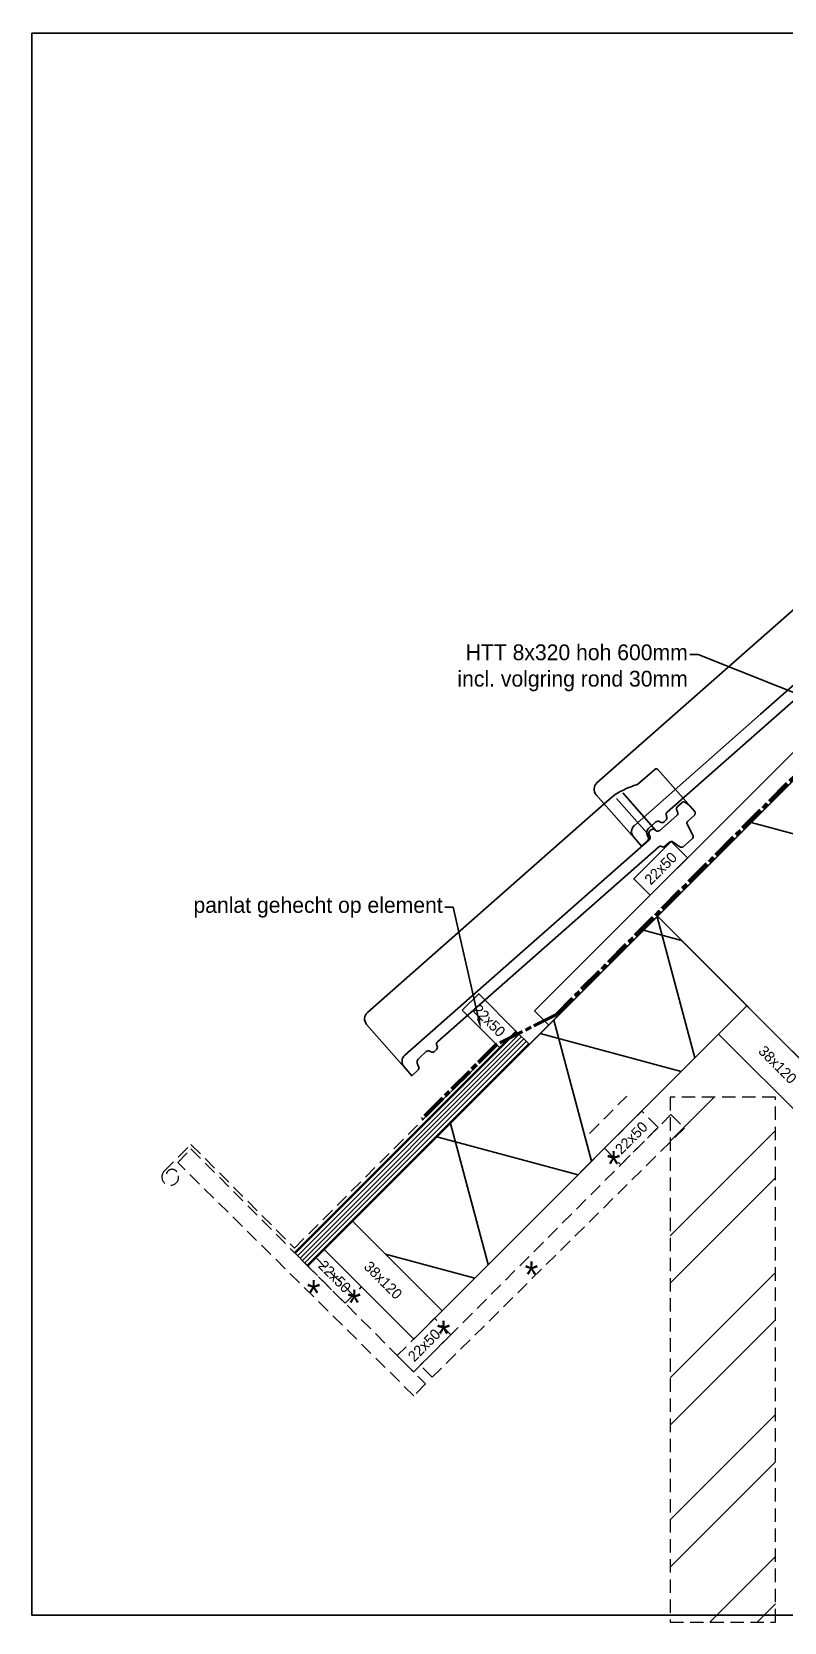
# Model space of a CAD drawing. Header units: millimetres. Extents: x -109306 to 269542, y -22401 to 197206.
# Drawn here: x 261542 to 262256, y -15980 to -14472 of the extents above; entities that cross this region are included whole.
import ezdxf
from ezdxf import colors
from ezdxf.entities.mleader import LeaderData, LeaderLine
from ezdxf.enums import TextEntityAlignment as Align
from ezdxf.math import Vec2, Vec3

# ---------------------------------------------------------------- set-up
doc = ezdxf.new("R2010")
doc.units = ezdxf.units.MM
for name, pattern in [('ACAD_ISO08W100', [36, 24, -3, 6, -3]), ('DASHED', [19.049999999999997, 12.7, -6.35]), ('DASHED2', [9.524999999999999, 6.349999999999999, -3.174999999999999])]:
    doc.linetypes.add(name, pattern=pattern)
doc.layers.add('EHP Dampopen folie', color=5, linetype='ACAD_ISO08W100', lineweight=60)
doc.layers.add('EHP Derden', color=8, linetype='DASHED', lineweight=13)
doc.layers.add('EHP Hulplijnen tekst niet printen', color=4, linetype='Continuous', plot=False)
doc.layers.add('EHP Tekst', color=1, linetype='Continuous')
doc.styles.get("Standard").update_dxf_attribs({"font": ''})
doc.styles.get('Standard').set_extended_font_data('Century Gothic')

# ---------------------------------------------------------------- blocks, each defined once
blk = doc.blocks.new('*U717')
h = blk.add_hatch()
h.set_pattern_fill('ISOLATIE', color=256, scale=244.9999999999976, angle=45.00000008545901, style=0, pattern_type=2)
h.set_pattern_definition([(105.000000085459, (3.151238372976855e-12, -3.151238363576451e-12), (-236.6518273462399, -63.4106664030929), []), (165.000000085459, (3.151238372976855e-12, -3.151238363576451e-12), (-63.41066569714108, -236.651827535399), [])])
h.paths.add_polyline_path([(664.1119573664706, 1010.594282645771), (-173.2411616490988, 173.2411611323061), (0, 0), (733.2032862226638, 733.2032884098647), (733.2032859590124, 1010.59428264576)])
blk.add_lwpolyline([(664.1119573664706, 1010.594282645771), (-173.2411616490988, 173.2411611323061), (0, 0), (0, 0), (733.2032862226638, 733.2032884098647), (733.2032859590124, 1010.59428264576)], close=True)
blk = doc.blocks.new('*U733')
h = blk.add_hatch()
h.set_pattern_fill('ANSI32', color=0, scale=10)
h.set_pattern_definition([(45, (0, -2.184420090033257), (-67.35192090801866, 67.35192090801866), []), (45, (44.90130000000001, -2.184420090033257), (-67.35192090801866, 67.35192090801866), [])])
h.paths.add_polyline_path([(-7.105427357601002e-15, 0), (100, 5.684341886080801e-14), (100, 497.8155799099667), (0, 497.8155799099667)])
at = {"color": 0}
blk.add_lwpolyline([(0, 0), (100, 0), (100, 497.8155799099667), (0, 497.8155799099667)], close=True, dxfattribs=at)
blk = doc.blocks.new('*U764')
h = blk.add_hatch()
h.set_pattern_fill('ANSI31', color=256, angle=135)
h.set_pattern_definition([(180, (147.1513658581203, 0), (-6.661338147750939e-16, -3.175), [])])
h.paths.add_polyline_path([(0, 18), (0, 1.77635683940025e-15), (297.1513658581203, 1.77635683940025e-15), (297.1513658581203, 18)])
blk.add_lwpolyline([(0, 0), (297.1513658581203, 0), (297.1513658581203, 18), (0, 18)], close=True)
blk = doc.blocks.new('BNOVH000B$2')
at = {"color": 1, "linetype": 'Continuous', "ltscale": 400}
blk.add_lwpolyline([(-4.607633, -72.63407099999999), (-0.507161, -7.984014999999999, -0.414214), (7.983656, -0.505826), (306.765381, -19.461395)], format="xyb", dxfattribs=at)
at = {"color": 1, "linetype": 'DASHED2', "ltscale": 400}
blk.add_lwpolyline([(306.765381, -19.461395), (318.913177, -20.232227, -0.063748), (342.582732, -28.872767), (363.816071, -30.219614, -0.414214), (365.685305, -32.342388), (362.930328, -75.772003)], format="xyb", dxfattribs=at)
for points in [[(315.653687, -71.612961), (318.674286, -24.001543)], [(323.528778, -72.112488), (326.549377, -24.501074)]]:
    blk.add_lwpolyline(points, dxfattribs=at)
at = {"color": 7, "linetype": 'Continuous', "ltscale": 400}
for points in [[(162.939163, -75.24762), (35.388271, -67.155594, 0.346419), (32.332868, -69.26175699999999), (32.208397, -69.663368, -0.34642), (29.152066, -71.76974), (26.880663, -71.62571700000001, -0.346418), (24.116321, -69.149877), (24.043949, -68.736298, 0.346419), (21.27807, -66.260763), (12.150923, -65.681381, 0.339449), (6.694334, -69.342673), (6.107766000000001, -71.08606, -0.339452), (3.074921, -73.12224300000001), (-4.607633, -72.63407099999999), (-3.911165, -61.656105, -0.414214), (4.57868, -54.17960799999999), (163.721054, -64.275009)], [(163.721054, -64.275009), (312.597626, -73.719734, 0.34642), (315.65294, -71.612962), (316.081909, -70.22963, -0.346418), (319.137209, -68.122364), (320.513977, -68.210251, -0.346419), (323.278875, -70.685866), (323.528778, -72.112488, 0.34642), (326.293636, -74.589384), (347.527344, -75.935265, 0.34642), (350.582755, -73.829089), (351.011627, -72.44516, -0.346409), (354.067276, -70.339005), (359.435699, -70.67935200000001, -0.346429), (362.200625, -73.155084), (362.653351, -75.73613), (362.783844, -78.09605400000001), (362.351929, -84.892128, -0.414214), (359.167991, -87.69696), (350.891724, -87.171593, 0.346418), (348.683398, -88.693428), (345.226959, -99.860466, -0.34642), (342.170061, -101.96707), (331.379486, -101.282631, -0.345772), (328.614772, -98.812945), (327.279694, -91.291748, 0.345782), (324.515422, -88.822875), (318.587646, -88.446442, -0.348737), (316.607744, -86.658449, 0.348633), (314.626961, -84.870368), (162.939163, -75.24762)]]:
    blk.add_lwpolyline(points, format="xyb", dxfattribs=at)
blk = doc.blocks.new('*U835')
blk.add_lwpolyline([(-8.850390053415123e-24, -5.080902730213237e-25), (84.85281374238403, -84.8528137423874), (111.7228714274734, -57.98275605729911), (26.87005768508935, 26.87005768508828)], close=True)
at = {"color": 1, "flags": 8}
blk.add_attdef('38X120', text='', height=10, rotation=314.9999999999989, dxfattribs=at).set_placement((55.86143328883006, -28.991380453556), align=Align.MIDDLE_CENTER)
blk = doc.blocks.new('*U801')
blk.add_lwpolyline([(-4.679240163218398e-24, -4.679240163218213e-24), (35.35533905932669, -35.35533905932809), (50.91168824543104, -19.79898987322434), (15.55634918610436, 15.55634918610374)], close=True)
at = {"color": 1, "flags": 8}
blk.add_attdef('22X50', text='', height=10, rotation=314.9999999999989, dxfattribs=at).set_placement((25.45584457970964, -9.899495348192925), align=Align.MIDDLE_CENTER)
blk = doc.blocks.new('*U802')
blk.add_lwpolyline([(4.679240163218398e-24, -4.679240163218215e-24), (35.3553390593267, 35.35533905932809), (19.79898987322235, 50.91168824543184), (-15.55634918610436, 15.55634918610375)], close=True)
at = {"color": 1, "flags": 8}
blk.add_attdef('22X50', text='', height=10, rotation=45.00000000000112, dxfattribs=at).set_placement((9.899495348191927, 25.45584457971004), align=Align.MIDDLE_CENTER)
blk = doc.blocks.new('*U803')
blk.add_lwpolyline([(4.679240163218398e-24, -4.679240163218215e-24), (35.3553390593267, 35.35533905932809), (19.79898987322235, 50.91168824543184), (-15.55634918610436, 15.55634918610375)], close=True)
at = {"color": 1, "flags": 8}
blk.add_attdef('22X50', text='', height=10, rotation=45.00000000000112, dxfattribs=at).set_placement((9.899495348191927, 25.45584457971004), align=Align.MIDDLE_CENTER)
blk = doc.blocks.new('*U830')
h = blk.add_hatch()
h.set_pattern_fill('ISOLATIE', color=256, scale=119.9999995648905, angle=45.00000008545901, style=0, pattern_type=2)
h.set_pattern_definition([(105.000000085459, (1.543463687290174e-12, -1.543463682685895e-12), (-115.91109868808, -31.05828547257404), []), (165.000000085459, (1.543463687290174e-12, -1.543463682685895e-12), (-31.05828512680172, -115.9110987807294), [])])
h.paths.add_polyline_path([(204.3661303274297, 374.0717580596286), (-84.85281356127831, 84.85281330815538), (0, 0), (289.218936720129, 289.218937582891), (246.7925296488216, 331.6453431283806)])
blk.add_lwpolyline([(204.3661303274297, 374.0717580596286), (-84.85281356127831, 84.85281330815538), (0, 0), (0, 0), (289.218936720129, 289.218937582891), (246.7925296488216, 331.6453431283806)], close=True)
blk = doc.blocks.new('*U836')
blk.add_lwpolyline([(-2.664535250249986e-15, 4.440892099008716e-15), (-84.852813742384, 84.85281374238745), (-111.7228714274734, 57.98275605729919), (-26.87005768508937, -26.87005768508827)], close=True)
at = {"color": 1, "flags": 8}
blk.add_attdef('38X120', text='', height=10, rotation=314.9999999999988, dxfattribs=at).set_placement((-55.70708528747964, 29.02996745389366), align=Align.MIDDLE_CENTER)

msp = doc.modelspace()

# ---------------------------------------------------------------- linework, layer by layer
for p, q in [((262018.768423901, -15400.79748171652), (262945.8801730989, -14473.6857325186)), ((261819.2572797817, -15627.17868352094), (262922.7502531654, -14523.68571013719)), ((261904.1609189994, -15711.98067178793), (262220.249913836, -15395.89167695132)), ((262018.768423901, -15400.79748171652), (262032.2034527435, -15414.23251055906))]:
    msp.add_line(p, q)
at = {"layer": 'EHP Dampopen folie'}
msp.add_lwpolyline([(262972.7502052984, -14473.68572839096), (262971.3359917339, -14472.2715148307), (262039.571877148, -15404.03562941671), (261982.7112016638, -15432.62320985767), (261982.62264205, -15432.71176947143), (261982.7112016638, -15432.62320985767), (261912.0005235451, -15503.33388797633)], dxfattribs=at)
at = {"layer": 'EHP Derden'}
for p, q in [((262070.9678246928, -15516.88949412049), (262106.3231638474, -15481.53415496591)), ((261811.4791057146, -15634.95685791339), (261846.8344448692, -15670.31219706799))]:
    msp.add_line(p, q, dxfattribs=at)
msp.add_lwpolyline([(261670.6142460555, -15559.87323263646, -1.022529684546861), (261679.4771618947, -15553.26869545288, -2.162678989609885), (261667.378254725, -15552.78480776509), (261692.8340988477, -15527.32896364237), (261791.0558543743, -15625.68162444383), (261981.2917646608, -15435.44571415737), (261981.2917646608, -15435.44571415737), (261981.2917646608, -15435.44571415737), (261981.2917646608, -15435.44571415737)], format="xyb", dxfattribs=at)
for points in [[(261921.7444784699, -15748.13725174485), (261910.4307697804, -15736.82354305533), (262148.17407192, -15499.08024091572), (262160.9019939814, -15511.80816297707)], [(261915.3786328995, -15754.41273513054), (261904.250373275, -15765.69640824438), (261680.2273868818, -15544.41959302062), (261692.8340988477, -15531.57160432949)]]:
    msp.add_lwpolyline(points, close=True, dxfattribs=at)
at = {"layer": 'EHP Hulplijnen tekst niet printen'}
msp.add_lwpolyline([(261541.8409567625, -14473.68572610809), (263541.840655422, -14473.68572610809), (263541.840655422, -15973.68571925943), (261541.8409567625, -15973.68571925943)], close=True, dxfattribs=at)

# ---------------------------------------------------------------- block references
for name, p in [('*U717', (262308.638247932, -15484.28001103674)), ('*U830', (261931.0309766845, -15685.11061410284))]:
    msp.add_blockref(name, p)
for name, p, rotation in [('BNOVH000B$2', (262072.0108221387, -15189.7582337261), 44.99999999999994), ('BNOVH000B$2', (261854.2219335333, -15407.54712233155), 44.99999999999994), ('*U764', (261803.7517562337, -15642.68420739434), 44.99999999999849)]:
    msp.add_blockref(name, p, dxfattribs=dict(rotation=rotation))
ref = msp.add_blockref('*U803', (262128.5108234922, -15291.0550821253))
ref.add_attrib('22X50', '22x50', dxfattribs={"color": 1, "height": 10, "rotation": 45}).set_placement((262138.4103188404, -15265.59923754559), align=Align.MIDDLE_CENTER)
ref = msp.add_blockref('*U801', (261950.229891764, -15400.03954962265))
ref.add_attrib('22X50', '22x50', dxfattribs={"color": 1, "height": 10, "rotation": 315.0000000001106}).set_placement((261975.6857363437, -15409.93904497084), align=Align.MIDDLE_CENTER)
ref = msp.add_blockref('*U836', (262305.1027271471, -15480.74449026232))
ref.add_attrib('38X120', '38x120', dxfattribs={"color": 1, "height": 10, "rotation": 315}).set_placement((262249.3956418596, -15451.71452280844), align=Align.MIDDLE_CENTER)
ref = msp.add_blockref('*U835', (261819.308105257, -15627.12785804554))
ref.add_attrib('38X120', '38x120', dxfattribs={"color": 1, "height": 10, "rotation": 315.0000000001106}).set_placement((261875.1695385459, -15656.11923849909), align=Align.MIDDLE_CENTER)
at = {"layer": 'EHP Derden'}
msp.add_blockref('*U733', (262147.425030619, -15980.41478689994), dxfattribs=at)
ref = msp.add_blockref('*U802', (262100.6663217993, -15546.58799103645), dxfattribs=at)
ref.add_attrib('22X50', '22x50', dxfattribs={"layer": '0', "color": 1, "height": 10, "rotation": 45}).set_placement((262110.5658171475, -15521.13214645676), align=Align.MIDDLE_CENTER)
ref = msp.add_blockref('*U801', (261803.7517563289, -15642.68420748961), dxfattribs=at)
ref.add_attrib('22X50', '22x50', dxfattribs={"layer": '0', "color": 1, "height": 10, "rotation": 315.0000000001106}).set_placement((261829.2076009086, -15652.58370283781), align=Align.MIDDLE_CENTER)
ref = msp.add_blockref('*U802', (261904.1175962819, -15743.13669287767), dxfattribs=at)
ref.add_attrib('22X50', '22x50', dxfattribs={"layer": '0', "color": 1, "height": 10, "rotation": 45}).set_placement((261914.0170916301, -15717.68084829796), align=Align.MIDDLE_CENTER)

# ---------------------------------------------------------------- texts
for p in [(262087.2952669308, -15558.60857450501, 688), (262009.3299504876, -15663.28458034496, 688), (261802.7073516022, -15680.94423847565, 688), (261841.2415768904, -15690.11096723573, 688), (261925.9128402416, -15719.62790440118, 688)]:
    msp.add_text('*', height=25).set_placement(p)

# ---------------------------------------------------------------- leaders
at = {"layer": 'EHP Tekst'}
ml = msp.add_multileader_mtext('Standard', dxfattribs=at)
ml.set_content('HTT 8x320 hoh 600mm\\Pincl. volgring rond 30mm', color=256)
ml.set_leader_properties()
ml.build(insert=Vec2(0, 0))
ml.multileader.update_dxf_attribs({"arrow_head_size": 10})
ctx = ml.context
ctx.base_point, ctx.char_height, ctx.arrow_head_size, ctx.plane_origin = Vec3(261916.6582933449, -15062.88962793905), 15, 10, Vec3(262323.9357773055, -15122.50015831942)
ctx.text_align_type = 2
notes = []
notes.append((ctx, [(0, (1, 1, 0), (262174.1137658126, -15062.88962793905), (-1, 0), 8, [(0, [(262323.9357773055, -15122.50015831942)], 0, [])])]))
ctx.mtext.insert, ctx.mtext.alignment, ctx.mtext.flow_direction = Vec3(262164.1137658126, -15053.18464840289), 3, 5
ml = msp.add_multileader_mtext('Standard', dxfattribs=at)
ml.set_content('panlat gehecht op element', color=256)
ml.set_leader_properties()
ml.build(insert=Vec2(0, 0))
ml.multileader.update_dxf_attribs({"arrow_head_size": 10})
ctx = ml.context
ctx.base_point, ctx.char_height, ctx.arrow_head_size, ctx.plane_origin = Vec3(261648.2160911537, -15302.46584948696), 15, 10, Vec3(261967.8567360179, -15417.76804442811)
ctx.text_align_type = 2
notes.append((ctx, [(0, (1, 1, 0), (261941.6470904739, -15302.46584948696), (-1, 0), 8, [(0, [(261967.8567360179, -15417.76804442811)], 0, [])])]))
ctx.mtext.insert, ctx.mtext.alignment, ctx.mtext.flow_direction = Vec3(261931.6470904739, -15292.76086995081), 3, 5
for ctx, leaders in notes:
    for number, flags, end, landing, length, lines in leaders:
        leader = LeaderData()
        leader.index, (leader.has_last_leader_line, leader.has_dogleg_vector, leader.attachment_direction) = number, flags
        leader.last_leader_point, leader.dogleg_vector, leader.dogleg_length = Vec3(end), Vec3(landing), length
        for number, points, colour, breaks in lines:
            line = LeaderLine()
            line.index, line.vertices, line.color, line.breaks = number, Vec3.list(points), colors.encode_raw_color(colour), breaks
            leader.lines.append(line)
        ctx.leaders.append(leader)

doc.saveas('drawing.dxf')
